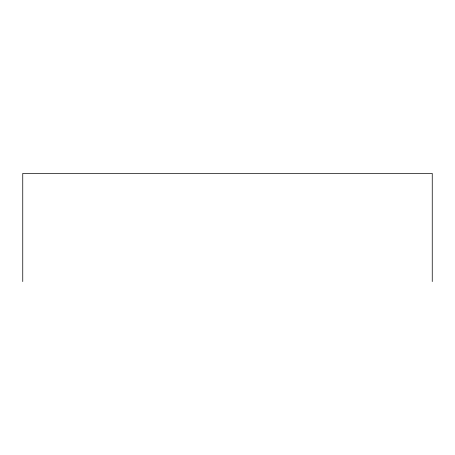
<?xml version="1.0" encoding="UTF-8"?>
<svg xmlns="http://www.w3.org/2000/svg" width="455" height="455" viewBox="0 0 455 455"><rect width="100%" height="100%" fill="white"/><g stroke="black" fill="none" stroke-linecap="round" stroke-linejoin="round"><path stroke-width="0.68" d="M432.25 281.577L432.25 173.423L22.75 173.423L22.75 281.577"/></g></svg>
